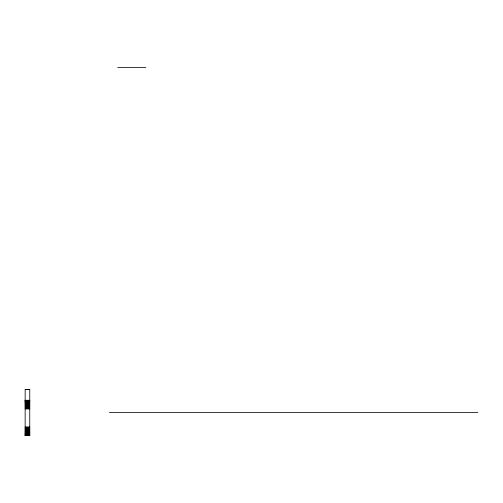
<?xml version="1.0" encoding="UTF-8"?>
<svg xmlns="http://www.w3.org/2000/svg" width="503" height="503" viewBox="0 0 503 503"><rect width="100%" height="100%" fill="white"/><g stroke="black" fill="none" stroke-linecap="round" stroke-linejoin="round"><path stroke-width="0.75" d="M117.702 67.408L145.901 67.408M25.15 389.567L29.752 389.567M29.752 400.294L25.15 400.319L29.752 400.394M25.15 400.514L29.752 400.514M25.15 400.677L29.752 400.677M25.15 400.891L29.752 400.891M25.15 401.149L29.752 401.149M25.15 401.451L29.752 401.451M25.15 401.796L29.752 401.796M25.15 402.18L29.752 402.18M25.15 402.601L29.752 402.601M25.15 403.054L29.752 403.054M25.15 403.544L29.752 403.544M25.15 404.066L29.752 404.066M25.15 404.613L29.752 404.613M25.15 405.185L29.752 405.185M25.15 405.776L29.752 405.776M25.15 406.386L29.752 406.386M25.15 407.009L29.752 407.009M25.15 407.644L29.752 407.644M25.15 408.285L29.752 408.285M25.15 408.926L29.752 408.926M109.415 412.567L477.85 412.567M25.15 426.959L29.752 426.959M25.15 427.6L29.752 427.6M25.15 428.242L29.752 428.242M25.15 428.877L29.752 428.877M25.15 429.505L29.752 429.505M25.15 430.109L29.752 430.109M25.15 430.706L29.752 430.706M25.15 431.272L29.752 431.272M25.15 431.819L29.752 431.819M25.15 432.341L29.752 432.341M25.15 432.832L29.752 432.832M25.15 433.284L29.752 433.284M25.15 433.705L29.752 433.705M25.15 434.089L29.752 434.089M25.15 434.435L29.752 434.435M25.15 434.737L29.752 434.737M25.15 434.994L29.752 434.994M25.15 435.208L29.752 435.208M25.15 435.378L29.752 435.378M25.15 435.497L29.752 435.497M29.752 389.542L25.15 389.542L25.15 435.592L29.752 435.567L29.752 389.542"/></g></svg>
